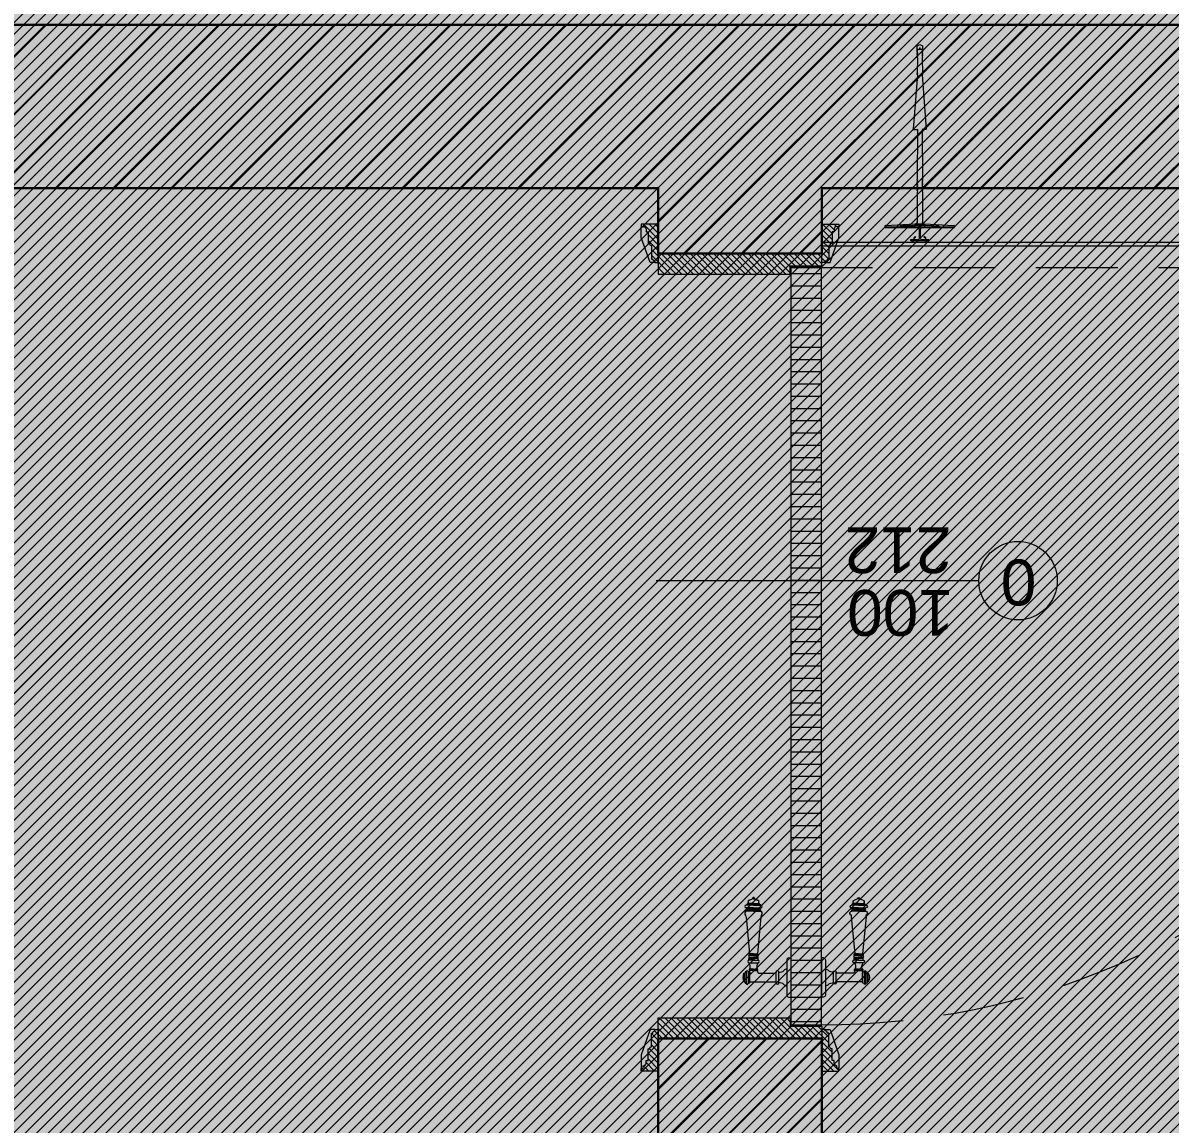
# Model space of a CAD drawing. Header units: centimetres. Extents: x 31799 to 51185, y -99131 to -72325.
# Drawn here: x 40726.6 to 40901.9, y -89786 to -89617.6 of the extents above; entities that cross this region are included whole.
import ezdxf

# ---------------------------------------------------------------- set-up
doc = ezdxf.new("R2010")
doc.units = ezdxf.units.CM
doc.header["$LTSCALE"] = 50
doc.header["$MEASUREMENT"] = 0
for name, pattern in [('AUSGEZOGEN', [0]), ('CACHE', [0.375, 0.25, -0.125]), ('CORNER', [20, 0, -20])]:
    doc.linetypes.add(name, pattern=pattern)
doc.layers.get('0').update_dxf_attribs({"color": 8})
for name, color, linetype in [('COTE 50ème', 1, 'Continuous'), ('EMPRISE BATIMENT', 253, 'CACHE'), ('TALUS', 2, 'Continuous')]:
    doc.layers.add(name, color=color, linetype=linetype)
for name, color, linetype, lineweight in [('door', 44, 'Continuous', 5), ('MACONNERIE COUPE', 7, 'Continuous', 30), ('MACONNERIE HACHURE', 253, 'Continuous', 13), ('WD_Corner', 154, 'Continuous', 5), ('WD_Dowel', 154, 'Continuous', 5), ('WD_Text_Legende', 154, 'AUSGEZOGEN', 5)]:
    doc.layers.add(name, color=color, linetype=linetype, lineweight=lineweight)
doc.layers.add('WD_Assist1', color=6, linetype='CORNER', lineweight=0, plot=False)
doc.styles.add('GENERATED_STYLE_1', font='arial.ttf')
doc.styles.add('RS_TXT_100', font='arial.ttf', dxfattribs={"height": 25})
doc.dimstyles.new('RS_100CM_LINEAIRE', dxfattribs={"dimscale": 10, "dimtxt": 25, "dimasz": 1.5, "dimexe": 1, "dimexo": 2.5, "dimgap": 1, "dimtad": 1, "dimdec": 1, "dimrnd": 0.5, "dimdsep": 46, "dimtxsty": 'RS_TXT_100', "dimblk1": 'ARCHTICK', "dimblk2": 'ARCHTICK', "dimsah": 1, "dimcen": 2.5, "dimdle": 1, "dimclrt": 4, "dimadec": 0, "dimazin": 2, "dimtfac": 1, "dimtdec": 1, "dimtix": 1, "dimtmove": 2, "dimatfit": 3, "dimfxl": 1, "dimtolj": 1, "dimtzin": 0, "dimarcsym": 0})

# ---------------------------------------------------------------- blocks, each defined once
blk = doc.blocks.new('door900')
at = {"color": 0}
for p, q in [((-6.8, 71.5), (-6.8, 70.2)), ((-5.5, 71.5), (-6.8, 71.5)), ((-6.8, 70.2), (6.8, 70.2)), ((-5.5, 71.5), (5.5, 71.5)), ((5.5, 71.5), (6.8, 71.5)), ((6.8, 71.5), (6.8, 70.2)), ((-9.3, 67.7), (9.3, 67.7)), ((9.3, 65.2), (-9.3, 65.2)), ((-6.8, 62.7), (-6.8, 24)), ((-6.8, 62.7), (6.8, 62.7)), ((8.7, 62.7), (6.8, 62.7)), ((10.5, 56.8), (10.5, 62.5)), ((10.5, 56.8), (10.5, 51.1)), ((12.7, 56.8), (12.7, 62.5)), ((12.7, 56.8), (12.7, 51.1)), ((22.5, 63.8), (22.5, 49.8)), ((26.5, 56.8), (26.5, 63.8)), ((26.5, 63.8), (29.1, 63.8)), ((26.5, 63.8), (29.1, 63.8)), ((26.5, 56.8), (26.5, 49.8)), ((29.1, 63.8), (29.1, 62.8)), ((29.1, 62.8), (29.1, 56.8)), ((29.1, 50.8), (29.1, 56.8)), ((31.1, 62.8), (31.1, 56.8)), ((31.1, 50.8), (31.1, 56.8)), ((34.1, 56.8), (34.1, 62.8)), ((34.1, 62.8), (34.1, 56.8)), ((34.1, 50.8), (34.1, 56.8)), ((34.1, 56.8), (34.1, 50.8)), ((92.8, 68.1), (36.2, 62.8)), ((36.2, 56.8), (36.2, 62.8)), ((36.2, 56.8), (36.2, 50.8)), ((101.2, 67.3), (103.2, 68)), ((101.2, 56.8), (101.2, 67.3)), ((101.2, 56.8), (101.2, 46.3)), ((103.2, 68), (103.2, 67.7)), ((103.2, 56.8), (103.2, 68)), ((103.2, 56.8), (103.2, 46.3)), ((106.5, 68), (105.5, 67.3)), ((105.5, 56.8), (105.5, 67.3)), ((105.5, 56.8), (105.5, 46.3)), ((106.5, 56.8), (106.5, 68)), ((106.5, 56.8), (106.5, 45.7)), ((110.7, 68), (111.8, 67.3)), ((110.7, 56.8), (110.7, 68)), ((110.7, 56.8), (110.7, 45.7)), ((111.8, 56.8), (111.8, 67.3)), ((111.8, 66.2), (113.3, 66.2)), ((111.8, 56.8), (111.8, 46.3)), ((113.3, 56.8), (113.3, 66.2)), ((113.3, 56.8), (113.3, 47.5)), ((120.5, 56.8), (120.5, 58.6)), ((120.5, 56.8), (120.5, 55)), ((6.8, 49.1), (6.8, 24)), ((8.7, 50.9), (8.7, 50.9)), ((26.5, 49.8), (29.1, 49.8)), ((26.5, 49.8), (29.1, 49.8)), ((29.1, 50.8), (29.1, 49.8)), ((29.1, 49.8), (29.1, 49.8)), ((92.8, 45.5), (36.2, 50.8)), ((101.2, 46.3), (103.2, 45.7)), ((103.2, 45.9), (103.2, 45.7)), ((106.5, 45.7), (105.5, 46.3)), ((110.7, 45.7), (111.8, 46.3)), ((111.8, 47.5), (113.3, 47.5)), ((-8.3, 22.3), (8.3, 22.3)), ((-8.3, 18.3), (8.3, 18.3)), ((-30, 3), (-30, 0)), ((30, 0), (-30, 0)), ((27, 6), (-27, 6)), ((30, 3), (30, 0))]:
    blk.add_line(p, q, dxfattribs=at)
for centre, radius, start, end in [((-6.8, 67.7), 2.51, 90.115, 179.885), ((0, 64), 9.29, 53.4104, 126.5896), ((6.8, 67.7), 2.51, 0.115, 89.885), ((98.3, 67.4), 2.89, 358.3861, 135.6468), ((-9.3, 66.5), 1.25, 90, 270), ((-6.8, 65.2), 2.51, 180.115, 269.885), ((6.8, 65.2), 2.51, 270.115, 359.885), ((8.6, 64.9), 2.15, 272.7029, 297.6142), ((9.3, 66.5), 1.25, 270, 90), ((10, 62.5), 0.561, 3.7097, 127.9634), ((11.6, 62.5), 1.1, 0.0106, 179.9894), ((16.7, 70.5), 8.83, 243.5466, 311.3694), ((24.5, 63.7), 2.01, 4.1469, 175.8531), ((30.1, 62.8), 1.03, 0, 180.0014), ((32.6, 62.8), 1.48, 0, 180), ((35.2, 62.8), 1.03, 0, 180), ((32.6, 62.8), 1.48, 1.563306237032948e-10, 2.08440831604393e-10), ((93.1, 72.5), 4.4, 266.3976, 315.6468), ((104.3, 67.6), 1.15, 170.914, 348.1019), ((108.6, 68), 2.1, 0, 180), ((115.5, 62.5), 2.84, 13.4568, 140.4953), ((127.9, 65.2), 9.88, 191.9991, 221.6757), ((127.9, 48.5), 9.88, 138.3243, 168.0009), ((120.5, 56.8), 1.79, 0, 90), ((120.5, 56.8), 1.79, 270, 0), ((8.7, 49), 1.91, 88.7426, 178.1515), ((8.6, 48.8), 2.15, 62.3858, 87.2971), ((10, 51.1), 0.561, 232.0366, 356.2903), ((11.6, 51.1), 1.1, 180.0106, 359.9894), ((16.7, 43.2), 8.83, 48.6306, 116.4534), ((24.5, 50), 2.01, 184.1469, 355.8531), ((30.1, 50.8), 1.03, 179.9972, 0), ((32.6, 50.8), 1.48, 180, 0), ((35.2, 50.8), 1.03, 180, 0), ((93.1, 41.1), 4.4, 44.3532, 93.6024), ((98.3, 46.2), 2.89, 224.3532, 1.6139), ((104.3, 46.1), 1.15, 11.8981, 189.086), ((108.6, 45.7), 2.1, 180, 0), ((115.5, 51.2), 2.84, 219.5047, 346.5432), ((-16.6, 16.6), 8.41, 314.3689, 12.0705), ((-8.3, 20.3), 2, 90, 270), ((-8.5, 24), 1.71, 275.059, 359.7825), ((8.5, 24), 1.71, 180.2175, 264.941), ((16.6, 16.6), 8.41, 167.9295, 225.6311), ((8.3, 20.3), 2, 270, 90), ((-27, 3), 3, 90, 180), ((-6.8, 6), 6, 130.5908, 180), ((6.8, 6), 6, 0, 49.4092), ((27, 3), 3, 0, 90)]:
    blk.add_arc(centre, radius, start, end, dxfattribs=at)
blk = doc.blocks.new('ankeri')
at = {"layer": 'WD_Assist1'}
for p, q in [((-2.22, 5.3), (-2.32, 5.2)), ((-2, 5.3), (-2.22, 5.3)), ((-2, -5.3), (-2, 5.3)), ((-2.32, 5.2), (-2.54, 0.59)), ((-29.75, 0.39), (-30, 0)), ((-30, 0), (-29.75, -0.39)), ((-2.76, 0.39), (-29.75, 0.39)), ((-2.54, 0.59), (-2.76, 0.39)), ((-29.75, -0.39), (-2.76, -0.39)), ((-2.76, -0.39), (-2.54, -0.59)), ((-2.54, -0.59), (-2.32, -5.2)), ((-2.32, -5.2), (-2.22, -5.3)), ((-2.22, -5.3), (-2, -5.3))]:
    blk.add_line(p, q, dxfattribs=at)
at = {"layer": 'WD_Corner', "lineweight": 5}
blk.add_lwpolyline([(-2, 0.1), (-1.85, 0.1, -1), (-1.75, 0.1), (-0.25, 0.1, 0.185242), (-0.1, 0.55), (-0.1, 0.72), (-0.15, 0.73), (-0.15, 0.74), (-0.1, 0.75), (-0.1, 0.85), (-0.3, 0.85), (-0.3, 0.8), (-0.32, 0.8), (-0.33, 0.85), (-0.38, 0.85), (-0.5, 0.73), (-0.47, 0.68), (-0.48, 0.68), (-0.53, 0.7), (-0.54, 0.69), (-0.51, 0.65), (-0.54, 0.62), (-0.61, 0.69), (-0.4, 0.9), (-0.1, 0.9), (-0.1, 1.4), (0, 1.4), (0.05, 1.2), (0, 1.2), (0.05, 1.1), (0, 1.1), (0.25, 1), (0, 1), (0, -1), (0.25, -1), (0, -1.1), (0.05, -1.1), (0, -1.2), (0.05, -1.2), (0, -1.4), (-0.1, -1.4), (-0.1, -0.9), (-0.4, -0.9), (-0.61, -0.69), (-0.54, -0.62), (-0.51, -0.65), (-0.54, -0.69), (-0.53, -0.7), (-0.48, -0.68), (-0.47, -0.68), (-0.5, -0.73), (-0.38, -0.85), (-0.33, -0.85), (-0.32, -0.8), (-0.3, -0.8), (-0.3, -0.85), (-0.1, -0.85), (-0.1, -0.75), (-0.15, -0.74), (-0.15, -0.73), (-0.1, -0.72), (-0.1, -0.55, 0.185242), (-0.25, -0.1), (-1.75, -0.1, -1), (-1.85, -0.1), (-2, -0.1)], format="xyb", close=True, dxfattribs=at)
at = {"layer": 'WD_Dowel'}
for p, q in [((-2, 5.3), (-2.22, 5.3)), ((-2.11, 5.3), (-2.11, -5.3)), ((-2, 5.3), (-2, -5.3)), ((-2.32, 5.2), (-2.54, 0.74)), ((-2.11, 2.94), (-2.32, 2.94)), ((-2.32, 2.94), (-2.32, 0.74)), ((-29.75, 0.39), (-30, 0)), ((-30, 0), (-29.75, -0.39)), ((-28.88, 0.39), (-29.75, 0.39)), ((-29.47, 0.05), (-29.25, 0.09)), ((-29.47, 0.05), (-29.47, -0.05)), ((-29.25, 0.29), (-29.04, 0.37)), ((-29.25, 0.29), (-29.25, -0.29)), ((-28.88, 0.39), (-29.04, 0.34)), ((-29.04, 0.34), (-29.04, 0.37)), ((-28.82, 0.39), (-28.88, 0.39)), ((-28.82, 0.39), (-28.82, 0.34)), ((-28.82, 0.34), (-28.66, 0.39)), ((-28.61, 0.39), (-28.66, 0.39)), ((-28.61, 0.39), (-28.66, 0.39)), ((-28.61, 0.39), (-28.61, 0.34)), ((-28.61, 0.34), (-28.44, 0.39)), ((-28.39, 0.39), (-28.44, 0.39)), ((-28.39, 0.39), (-28.39, 0.34)), ((-28.39, 0.34), (-28.23, 0.39)), ((-28.17, 0.39), (-28.23, 0.39)), ((-28.17, 0.39), (-28.17, 0.34)), ((-28.17, 0.34), (-28.01, 0.39)), ((-27.96, 0.39), (-28.01, 0.39)), ((-27.96, 0.39), (-27.96, 0.34)), ((-27.96, 0.34), (-25.61, 0.39)), ((-25.56, 0.39), (-25.61, 0.39)), ((-25.56, 0.39), (-25.56, 0.34)), ((-25.56, 0.34), (-25.4, 0.39)), ((-25.34, 0.39), (-25.4, 0.39)), ((-25.34, 0.34), (-17.05, 0.99)), ((-25.34, 0.39), (-25.34, 0.34)), ((-17, 0.99), (-17.05, 0.99)), ((-17, 0.99), (-17, 0.34)), ((-17, 0.34), (-9.36, 0.39)), ((-9.3, 0.39), (-9.36, 0.39)), ((-9.3, 0.39), (-9.3, 0.34)), ((-9.3, 0.34), (-9.14, 0.39)), ((-9.09, 0.39), (-9.14, 0.39)), ((-9.09, 0.39), (-9.09, 0.34)), ((-9.09, 0.34), (-8.93, 0.39)), ((-8.87, 0.39), (-8.93, 0.39)), ((-8.87, 0.39), (-8.87, 0.34)), ((-8.87, 0.34), (-8.71, 0.39)), ((-8.66, 0.39), (-8.71, 0.39)), ((-8.66, 0.39), (-8.66, 0.34)), ((-8.66, 0.34), (-8.5, 0.39)), ((-8.44, 0.39), (-8.5, 0.39)), ((-8.44, 0.39), (-8.44, 0.34)), ((-8.44, 0.34), (-8.28, 0.39)), ((-8.23, 0.39), (-8.28, 0.39)), ((-8.23, 0.39), (-8.23, 0.34)), ((-8.23, 0.34), (-8.06, 0.39)), ((-8.01, 0.39), (-8.06, 0.39)), ((-8.01, 0.39), (-8.01, 0.34)), ((-8.01, 0.34), (-7.85, 0.39)), ((-7.79, 0.39), (-7.85, 0.39)), ((-7.79, 0.39), (-7.79, 0.34)), ((-7.79, 0.34), (-7.63, 0.39)), ((-7.58, 0.39), (-7.63, 0.39)), ((-7.58, 0.39), (-7.58, 0.34)), ((-7.58, 0.34), (-7.42, 0.39)), ((-7.42, 0.39), (-2.76, 0.39)), ((-2.54, 0.74), (-2.54, -0.74)), ((-2.54, 0.74), (-2.11, 0.74)), ((-2.11, 0.1), (-2.54, 0.1)), ((-2.32, 0.1), (-2.32, 0.74)), ((-29.75, -0.39), (-28.88, -0.39)), ((-29.25, -0.1), (-29.47, -0.05)), ((-29.25, -0.29), (-29.04, -0.37)), ((-29.04, -0.37), (-29.04, -0.34)), ((-29.04, -0.34), (-28.88, -0.39)), ((-28.82, -0.39), (-28.88, -0.39)), ((-28.82, -0.39), (-28.82, -0.34)), ((-28.82, -0.34), (-28.66, -0.39)), ((-28.61, -0.39), (-28.66, -0.39)), ((-28.61, -0.39), (-28.61, -0.34)), ((-28.61, -0.34), (-28.44, -0.39)), ((-28.39, -0.39), (-28.44, -0.39)), ((-28.39, -0.39), (-28.39, -0.34)), ((-28.39, -0.34), (-28.23, -0.39)), ((-28.17, -0.39), (-28.23, -0.39)), ((-28.17, -0.39), (-28.17, -0.34)), ((-28.17, -0.34), (-28.01, -0.39)), ((-27.96, -0.39), (-28.01, -0.39)), ((-27.96, -0.39), (-27.96, -0.34)), ((-27.96, -0.34), (-25.61, -0.39)), ((-25.56, -0.39), (-25.61, -0.39)), ((-25.56, -0.39), (-25.56, -0.34)), ((-25.56, -0.34), (-25.4, -0.39)), ((-25.34, -0.39), (-25.4, -0.39)), ((-25.34, -0.39), (-25.34, -0.34)), ((-25.34, -0.34), (-17.05, -0.99)), ((-17, -0.99), (-17.05, -0.99)), ((-17, -0.99), (-17, -0.34)), ((-17, -0.34), (-9.36, -0.39)), ((-9.3, -0.39), (-9.36, -0.39)), ((-9.3, -0.39), (-9.3, -0.34)), ((-9.3, -0.34), (-9.14, -0.39)), ((-9.09, -0.39), (-9.14, -0.39)), ((-9.09, -0.39), (-9.09, -0.34)), ((-9.09, -0.34), (-8.93, -0.39)), ((-8.87, -0.39), (-8.93, -0.39)), ((-8.87, -0.39), (-8.87, -0.34)), ((-8.87, -0.34), (-8.71, -0.39)), ((-8.66, -0.39), (-8.71, -0.39)), ((-8.66, -0.39), (-8.66, -0.34)), ((-8.66, -0.34), (-8.5, -0.39)), ((-8.44, -0.39), (-8.5, -0.39)), ((-8.44, -0.39), (-8.44, -0.34)), ((-8.44, -0.34), (-8.28, -0.39)), ((-8.23, -0.39), (-8.28, -0.39)), ((-8.23, -0.39), (-8.23, -0.34)), ((-8.23, -0.34), (-8.06, -0.39)), ((-8.01, -0.39), (-8.06, -0.39)), ((-8.01, -0.39), (-8.01, -0.34)), ((-8.01, -0.34), (-7.85, -0.39)), ((-7.79, -0.39), (-7.85, -0.39)), ((-7.79, -0.39), (-7.79, -0.34)), ((-7.79, -0.34), (-7.63, -0.39)), ((-7.58, -0.39), (-7.63, -0.39)), ((-7.58, -0.39), (-7.58, -0.34)), ((-7.58, -0.34), (-7.42, -0.39)), ((-7.42, -0.39), (-2.76, -0.39)), ((-2.11, -0.1), (-2.54, -0.1)), ((-2.54, -0.74), (-2.11, -0.74)), ((-2.54, -0.74), (-2.32, -5.2)), ((-2.32, -0.74), (-2.32, -0.1)), ((-2.22, -2.94), (-2.32, -0.74)), ((-2.11, -2.94), (-2.22, -2.94)), ((-2, -5.3), (-2.22, -5.3))]:
    blk.add_line(p, q, dxfattribs=at)
for centre, major_axis, start_param, end_param in [((-2.22, 5.2), (0.108, 0), 1.570796, 3.141593), ((-2.76, 0.59), (0.216, 0), -1.570795, 0), ((-2.76, -0.59), (-0.216, 0), 3.141593, 4.712389), ((-2.22, -5.2), (0.108, 0), 3.141593, 4.712389)]:
    blk.add_ellipse(centre, major_axis=major_axis, ratio=0.909091, start_param=start_param, end_param=end_param, dxfattribs=at)
blk = doc.blocks.new('A$C5471befe')
at = {"layer": 'door', "true_color": 0x636466}
h = blk.add_hatch(dxfattribs=at)
h.set_pattern_fill('ANSI31', color=251, scale=5, angle=990)
h.set_pattern_definition([(315, (113836.99035, 234729.13377), (0.4419417382, 0.4419417382), [])])
edge = h.paths.add_edge_path()
edge.add_line((-997.51, 2203.85), (-997.51, 2203.43))
edge.add_line((-997.51, 2203.43), (-997.2, 2203.43))
edge.add_line((-997.2, 2203.43), (-997.2, 2201.67))
edge.add_line((-997.2, 2201.67), (-996.99, 2201.67))
edge.add_arc((-996.68, 2201.67), 0.314, 180, 270)
edge.add_line((-996.68, 2201.35), (-996.68, 2199.26))
edge.add_line((-996.68, 2199.26), (-996.47, 2199.26))
edge.add_arc((-996.15, 2199.26), 0.314, 180, 270)
edge.add_line((-996.15, 2198.94), (-996.15, 2198.73))
edge.add_line((-996.15, 2198.73), (-995.63, 2198.73))
edge.add_line((-995.63, 2198.73), (-995.63, 2204.6))
edge.add_line((-995.63, 2204.6), (-998.25, 2204.6))
edge.add_line((-998.25, 2204.6), (-998.25, 2204.19))
edge.add_line((-998.25, 2204.19), (-997.93, 2204.19))
edge.add_line((-997.93, 2204.19), (-997.93, 2204.27))
edge.add_arc((-997.93, 2203.85), 0.419, 0, 90, ccw=False)
h.paths.add_polyline_path([(-995.63, 2200.1), (-995.63, 2196.95), (-975.45, 2196.95), (-975.45, 2198.21), (-970.63, 2198.21), (-970.63, 2200.1)])
edge = h.paths.add_edge_path()
edge.add_line((-968.74, 2203.85), (-968.74, 2203.43))
edge.add_line((-968.74, 2203.43), (-969.06, 2203.43))
edge.add_line((-969.06, 2203.43), (-969.06, 2201.67))
edge.add_line((-969.06, 2201.67), (-969.27, 2201.67))
edge.add_arc((-969.58, 2201.67), 0.314, -90, 0, ccw=False)
edge.add_line((-969.58, 2201.35), (-969.58, 2199.26))
edge.add_line((-969.58, 2199.26), (-969.79, 2199.26))
edge.add_arc((-970.1, 2199.26), 0.314, -90, 0, ccw=False)
edge.add_line((-970.1, 2198.94), (-970.1, 2198.73))
edge.add_line((-970.1, 2198.73), (-970.63, 2198.73))
edge.add_line((-970.63, 2198.73), (-970.63, 2204.6))
edge.add_line((-970.63, 2204.6), (-968.01, 2204.6))
edge.add_line((-968.01, 2204.6), (-968.01, 2204.19))
edge.add_line((-968.01, 2204.19), (-968.32, 2204.19))
edge.add_line((-968.32, 2204.19), (-968.32, 2204.27))
edge.add_arc((-968.32, 2203.85), 0.419, 90, 180)
h = blk.add_hatch(dxfattribs=at)
h.set_pattern_fill('ANSI31', color=251, scale=15, angle=495)
h.set_pattern_definition([(180, (157884.4228, 41228.4187), (-2e-15, -1.875), [])])
h.paths.add_polyline_path([(-975.39, 2198), (-975.39, 2082.19), (-970.68, 2082.19), (-970.68, 2198)])
h = blk.add_hatch(dxfattribs=at)
h.set_pattern_fill('ANSI31', color=251, scale=5, angle=990)
h.set_pattern_definition([(315, (113836.99035, 234717.13377), (0.4419417382, 0.4419417382), [])])
h.paths.add_polyline_path([(-995.63, 2080.1), (-995.63, 2083.24), (-975.45, 2083.24), (-975.45, 2081.98), (-970.63, 2081.98), (-970.63, 2080.1)])
edge = h.paths.add_edge_path()
edge.add_line((-997.51, 2076.34), (-997.51, 2076.76))
edge.add_line((-997.51, 2076.76), (-997.2, 2076.76))
edge.add_line((-997.2, 2076.76), (-997.2, 2078.53))
edge.add_line((-997.2, 2078.53), (-996.99, 2078.53))
edge.add_arc((-996.68, 2078.53), 0.314, 90, 180, ccw=False)
edge.add_line((-996.68, 2078.84), (-996.68, 2080.93))
edge.add_line((-996.68, 2080.93), (-996.47, 2080.93))
edge.add_arc((-996.15, 2080.93), 0.314, 90, 180, ccw=False)
edge.add_line((-996.15, 2081.25), (-996.15, 2081.46))
edge.add_line((-996.15, 2081.46), (-995.63, 2081.46))
edge.add_line((-995.63, 2081.46), (-995.63, 2075.1))
edge.add_line((-995.63, 2075.1), (-998.25, 2075.1))
edge.add_line((-998.25, 2075.1), (-998.25, 2075.51))
edge.add_line((-998.25, 2075.51), (-997.93, 2075.51))
edge.add_line((-997.93, 2075.51), (-997.93, 2075.93))
edge.add_arc((-997.93, 2076.34), 0.419, 270, 360)
edge = h.paths.add_edge_path()
edge.add_line((-968.74, 2076.34), (-968.74, 2076.76))
edge.add_line((-968.74, 2076.76), (-969.06, 2076.76))
edge.add_line((-969.06, 2076.76), (-969.06, 2078.53))
edge.add_line((-969.06, 2078.53), (-969.27, 2078.53))
edge.add_arc((-969.58, 2078.53), 0.314, 0, 90)
edge.add_line((-969.58, 2078.84), (-969.58, 2080.93))
edge.add_line((-969.58, 2080.93), (-969.79, 2080.93))
edge.add_arc((-970.1, 2080.93), 0.314, 360, 450)
edge.add_line((-970.1, 2081.25), (-970.1, 2081.46))
edge.add_line((-970.1, 2081.46), (-970.63, 2081.46))
edge.add_line((-970.63, 2081.46), (-970.63, 2075.1))
edge.add_line((-970.63, 2075.1), (-968.01, 2075.1))
edge.add_line((-968.01, 2075.1), (-968.01, 2075.51))
edge.add_line((-968.01, 2075.51), (-968.32, 2075.51))
edge.add_line((-968.32, 2075.51), (-968.32, 2075.93))
edge.add_arc((-968.32, 2076.34), 0.419, 180, 270, ccw=False)
at = {"layer": 'MACONNERIE HACHURE', "true_color": 0x636466}
h = blk.add_hatch(dxfattribs=at)
h.set_pattern_fill('ANSI31', color=251, scale=50, style=0)
h.set_pattern_definition([(45, (-71908.6993, 54847.459), (-4.4194174, 4.4194174), [])])
h.paths.add_polyline_path([(-3335.63, 4825.1), (-3360.63, 4825.1), (-3360.63, 4200.1), (-3335.63, 4200.1)])
h.paths.add_polyline_path([(-2875.63, 4200.1), (-2850.63, 4200.1), (-2850.63, 4825.1), (-2875.63, 4825.1)])
h.paths.add_polyline_path([(-4055.63, 4200.1), (-3370.63, 4200.1), (-3370.63, 4175.1), (-4055.63, 4175.1)])
h.paths.add_polyline_path([(-2840.63, 4200.1), (-2155.63, 4200.1), (-2155.63, 4175.1), (-2840.63, 4175.1)])
h.paths.add_polyline_path([(-2918.96, 3655.1), (-2875.63, 3655.1), (-2875.63, 3695.1), (-2918.96, 3695.1)])
h.paths.add_polyline_path([(-3085.63, 3655.1), (-3045.63, 3655.1), (-3045.63, 3695.1), (-3085.63, 3695.1)])
h.paths.add_polyline_path([(-3125.63, 3655.1), (-3165.63, 3655.1), (-3165.63, 3695.1), (-3125.63, 3695.1)])
h.paths.add_polyline_path([(-3292.29, 3655.1), (-3335.63, 3655.1), (-3335.63, 3695.1), (-3292.29, 3695.1)])
h.paths.add_polyline_path([(-4055.63, 3550.1), (-3370.63, 3550.1), (-3370.63, 3575.1), (-4055.63, 3575.1)])
h.paths.add_polyline_path([(-3335.63, 3550.1), (-3335.63, 3390.1), (-3240.63, 3390.1), (-3240.63, 3315.1), (-3265.63, 3315.1), (-3265.63, 3380.1), (-3335.63, 3380.1), (-3335.63, 3294.1), (-3265.63, 3294.1), (-3265.63, 3269.1), (-3360.63, 3269.1), (-3360.63, 3550.1)])
h.paths.add_polyline_path([(-2970.63, 3390.1), (-2970.63, 3315.1), (-2945.63, 3315.1), (-2945.63, 3380.1), (-2875.63, 3380.1), (-2875.63, 3294.1), (-2945.63, 3294.1), (-2945.63, 3269.1), (-2850.63, 3269.1), (-2850.63, 3365.1), (-2030.63, 3365.1), (-2030.63, 3327.1), (-2005.63, 3327.1), (-2005.63, 3390.1), (-2205.63, 3390.1), (-2205.63, 3420.1), (-2230.63, 3420.1), (-2230.63, 3390.1)])
h.paths.add_polyline_path([(-2155.63, 3550.1), (-2205.63, 3550.1), (-2205.63, 3540.1), (-2230.63, 3540.1), (-2230.63, 3550.1), (-2840.63, 3550.1), (-2840.63, 3575.1), (-2155.63, 3575.1)])
h.paths.add_polyline_path([(-2005.63, 3087.1), (-2005.63, 3127.1), (-2030.63, 3127.1), (-2030.63, 2860.1), (-2005.63, 2860.1), (-2005.63, 3067.1), (-1405.63, 3067.1), (-1405.63, 2992.1), (-1385.63, 2992.1), (-1385.63, 3087.1)])
h.paths.add_polyline_path([(-2820.63, 2810.1), (-2155.63, 2810.1), (-2155.63, 2835.1), (-2820.63, 2835.1)])
h.paths.add_polyline_path([(-3240.63, 2810.1), (-2970.63, 2810.1), (-2970.63, 2835.1), (-3240.63, 2835.1)])
h.paths.add_polyline_path([(-3370.63, 2760.1), (-3350.63, 2760.1), (-3350.63, 2810.1), (-3370.63, 2810.1)])
h.paths.add_polyline_path([(-2820.63, 2765.1), (-2554.38, 2765.1), (-2554.38, 2305.6), (-2660.63, 2305.6), (-2660.63, 2285.6), (-2554.38, 2285.6), (-2554.38, 2195.6), (-2534.38, 2195.6), (-2534.38, 2285.6), (-2524.38, 2285.6), (-2524.38, 2305.6), (-2534.38, 2305.6), (-2534.38, 2610.6), (-2524.38, 2610.6), (-2524.38, 2622.6), (-2534.38, 2622.6), (-2534.38, 2765.1), (-2414.38, 2765.1), (-2414.38, 2622.6), (-2444.38, 2622.6), (-2444.38, 2610.6), (-2414.38, 2610.6), (-2414.38, 2595.6), (-2394.38, 2595.6), (-2394.38, 2765.1), (-2214.38, 2765.1), (-2214.38, 2740.1), (-2155.63, 2740.1), (-2155.63, 2790.1), (-2820.63, 2790.1)])
h.paths.add_polyline_path([(-4075.63, 2715.1), (-4075.63, 2690.1), (-4055.63, 2690.1), (-4055.63, 2715.1), (-3380.63, 2715.1), (-3380.63, 2740.1), (-4075.63, 2740.1)])
h.paths.add_polyline_path([(-2005.63, 2765.1), (-1735.63, 2765.1), (-1735.63, 2790.1), (-2005.63, 2790.1)])
h.paths.add_polyline_path([(-1665.63, 2822.1), (-2005.63, 2822.1), (-2005.63, 2810.1), (-1665.63, 2810.1)])
h.paths.add_polyline_path([(-1405.63, 2822.1), (-1585.63, 2822.1), (-1585.63, 2810.1), (-1385.63, 2810.1), (-1385.63, 2892.1), (-1405.63, 2892.1)])
h.paths.add_polyline_path([(-1585.63, 2765.1), (-1240.63, 2765.1), (-1240.63, 2790.1), (-1585.63, 2790.1)])
h.paths.add_polyline_path([(-2394.38, 2485.6), (-2394.38, 2495.6), (-2414.38, 2495.6), (-2414.38, 2455.6), (-2394.38, 2455.6), (-2394.38, 2465.6), (-2060.63, 2465.6), (-2060.63, 2425.6), (-2030.63, 2425.6), (-2030.63, 2430.6), (-2055.63, 2430.6), (-2055.63, 2465.6), (-2030.63, 2465.6), (-2030.63, 2485.6), (-2055.63, 2485.6), (-2055.63, 2520.6), (-2030.63, 2520.6), (-2030.63, 2525.6), (-2060.63, 2525.6), (-2060.63, 2485.6)])
h.paths.add_polyline_path([(-2100.63, 2050.1), (-2100.63, 2210.1), (-2005.63, 2210.1), (-2005.63, 2285.1), (-2030.63, 2285.1), (-2030.42, 2220.1), (-2100.84, 2220.1), (-2100.63, 2306.1), (-2030.63, 2306.1), (-2030.63, 2321.1), (-2125.63, 2321.1), (-2125.63, 2191.1), (-2394.38, 2191.1), (-2394.38, 2355.6), (-2414.38, 2355.6), (-2414.38, 2305.6), (-2434.38, 2305.6), (-2434.38, 2285.6), (-2414.38, 2285.6), (-2414.38, 2161.1), (-2394.38, 2161.1), (-2394.38, 2171.1), (-2125.63, 2171.1), (-2125.63, 2050.1)])
h.paths.add_polyline_path([(-1735.63, 2210.1), (-1735.63, 2285.1), (-1710.63, 2285.1), (-1710.63, 2220.1), (-1640.63, 2220.1), (-1640.63, 2306.1), (-1710.63, 2306.1), (-1710.63, 2331.1), (-1615.63, 2331.1), (-1615.63, 2235.1), (-795.63, 2235.1), (-795.63, 2293.1), (-770.63, 2293.1), (-770.63, 2210.1), (-970.63, 2210.1), (-970.63, 2200.1), (-995.63, 2200.1), (-995.63, 2210.1)])
h.paths.add_polyline_path([(-920.63, 2050.1), (-970.63, 2050.1), (-970.63, 2080.1), (-995.63, 2080.1), (-995.63, 2050.1), (-1605.63, 2050.1), (-1605.63, 2025.1), (-920.63, 2025.1)])
h.paths.add_polyline_path([(-1683.96, 1945.1), (-1640.63, 1945.1), (-1640.63, 1905.1), (-1683.96, 1905.1)])
h.paths.add_polyline_path([(-1850.63, 1945.1), (-1810.63, 1945.1), (-1810.63, 1905.1), (-1850.63, 1905.1)])
h.paths.add_polyline_path([(-1890.63, 1945.1), (-1930.63, 1945.1), (-1930.63, 1905.1), (-1890.63, 1905.1)])
h.paths.add_polyline_path([(-2057.29, 1945.1), (-2100.63, 1945.1), (-2100.63, 1905.1), (-2057.29, 1905.1)])
h.paths.add_polyline_path([(-2394.38, 2061.1), (-2394.38, 1971.1), (-2135.63, 1971.1), (-2135.63, 1951.1), (-2414.38, 1951.1), (-2414.38, 2020.1), (-2820.63, 2020.1), (-2820.63, 2040.1), (-2414.38, 2040.1), (-2414.38, 2061.1)])
h.paths.add_polyline_path([(-2950.63, 2305.6), (-2910.63, 2305.6), (-2910.63, 2285.6), (-2970.63, 2285.6), (-2970.63, 2450.1), (-2950.63, 2450.1)])
h.paths.add_polyline_path([(-4055.63, 2020.1), (-3425.63, 2020.1), (-3425.63, 2040.1), (-4055.63, 2040.1)])
h.paths.add_polyline_path([(-4075.63, 2075.1), (-4075.63, 2050.1), (-4055.63, 2050.1), (-4055.63, 2075.1)])
h.paths.add_polyline_path([(-1605.63, 1400.1), (-920.63, 1400.1), (-920.63, 1425.1), (-1605.63, 1425.1)])
h.paths.add_polyline_path([(-1615.63, 775.1), (-1640.63, 775.1), (-1640.63, 1400.1), (-1615.63, 1400.1)])
h.paths.add_polyline_path([(-2100.63, 775.1), (-2125.63, 775.1), (-2125.63, 1400.1), (-2100.63, 1400.1)])
h.paths.add_polyline_path([(-2820.63, 775.1), (-2845.63, 775.1), (-2845.63, 1400.1), (-2820.63, 1400.1)])
h.paths.add_polyline_path([(-2970.63, 1524.1), (-2950.63, 1524.1), (-2950.63, 2000.1), (-2970.63, 2000.1)])
h.paths.add_polyline_path([(-3395.63, 1625.1), (-3375.63, 1625.1), (-3375.63, 1920.1), (-3395.63, 1920.1)])
h.paths.add_polyline_path([(-3425.63, 875.1), (-3400.63, 875.1), (-3400.63, 1474.1), (-3425.63, 1474.1)])
h.paths.add_polyline_path([(-4055.63, 1499.1), (-3425.63, 1499.1), (-3425.63, 1474.1), (-4055.63, 1474.1)])
at = {"layer": 'door', "color": 251, "linetype": 'CACHE', "true_color": 0x636466}
blk.add_line((-975.39, 2198), (-854.87, 2198), dxfattribs=at)
at = {"layer": 'door', "color": 251, "true_color": 0x636466}
blk.add_line((-946.63, 2150.1), (-995.95, 2150.1), dxfattribs=at)
for points in [[(-997.51, 2203.85), (-997.51, 2203.43), (-997.2, 2203.43), (-997.2, 2201.67), (-996.99, 2201.67, 0.414214), (-996.68, 2201.35), (-996.68, 2199.26), (-996.47, 2199.26, 0.414214), (-996.15, 2198.94), (-996.15, 2198.73), (-995.63, 2198.73), (-995.63, 2204.6), (-998.25, 2204.6), (-998.25, 2204.19), (-997.93, 2204.19), (-997.93, 2204.27, -0.414214), (-997.51, 2203.85)], [(-968.74, 2203.85), (-968.74, 2203.43), (-969.06, 2203.43), (-969.06, 2201.67), (-969.27, 2201.67, -0.414214), (-969.58, 2201.35), (-969.58, 2199.26), (-969.79, 2199.26, -0.414214), (-970.1, 2198.94), (-970.1, 2198.73), (-970.63, 2198.73), (-970.63, 2204.6), (-968.01, 2204.6), (-968.01, 2204.19), (-968.32, 2204.19), (-968.32, 2204.27, 0.414214), (-968.74, 2203.85)], [(-997.51, 2076.34), (-997.51, 2076.76), (-997.2, 2076.76), (-997.2, 2078.53), (-996.99, 2078.53, -0.414214), (-996.68, 2078.84), (-996.68, 2080.93), (-996.47, 2080.93, -0.414214), (-996.15, 2081.25), (-996.15, 2081.46), (-995.63, 2081.46), (-995.63, 2075.1), (-998.25, 2075.1), (-998.25, 2075.51), (-997.93, 2075.51), (-997.93, 2075.93, 0.414214), (-997.51, 2076.34)], [(-968.74, 2076.34), (-968.74, 2076.76), (-969.06, 2076.76), (-969.06, 2078.53), (-969.27, 2078.53, 0.414214), (-969.58, 2078.84), (-969.58, 2080.93), (-969.79, 2080.93, 0.414214), (-970.1, 2081.25), (-970.1, 2081.46), (-970.63, 2081.46), (-970.63, 2075.1), (-968.01, 2075.1), (-968.01, 2075.51), (-968.32, 2075.51), (-968.32, 2075.93, -0.414214), (-968.74, 2076.34)]]:
    blk.add_lwpolyline(points, format="xyb", dxfattribs=at)
for points in [[(-996.15, 2198.73), (-996.89, 2198.73), (-998.25, 2202.59), (-998.25, 2204.19)], [(-970.1, 2198.73), (-969.37, 2198.73), (-968.01, 2202.59), (-968.01, 2204.19)], [(-995.63, 2200.1), (-995.63, 2196.95), (-975.45, 2196.95), (-975.45, 2198.21), (-970.63, 2198.21), (-970.63, 2200.1), (-995.63, 2200.1)], [(-975.39, 2198), (-975.39, 2082.19), (-970.68, 2082.19), (-970.68, 2198), (-975.39, 2198)], [(-995.63, 2080.1), (-995.63, 2083.24), (-975.45, 2083.24), (-975.45, 2081.98), (-970.63, 2081.98), (-970.63, 2080.1), (-995.63, 2080.1)], [(-996.15, 2081.46), (-996.89, 2081.46), (-998.25, 2077.6), (-998.25, 2075.51)], [(-970.1, 2081.46), (-969.37, 2081.46), (-968.01, 2077.6), (-968.01, 2075.51)]]:
    blk.add_lwpolyline(points, dxfattribs=at)
blk.add_circle((-940.63, 2150.1), 6, dxfattribs=at)
at = {"layer": 'door', "color": 251, "linetype": 'CACHE', "true_color": 0x636466}
blk.add_arc((-970.68, 2198), 115.81, 270, 360, dxfattribs=at)
at = {"layer": 'MACONNERIE COUPE', "color": 251, "true_color": 0x636466}
for points in [[(-1735.63, 2210.1), (-1735.63, 2285.1), (-1710.63, 2285.1), (-1710.63, 2220.1), (-1640.63, 2220.1), (-1640.63, 2306.1), (-1710.63, 2306.1), (-1710.63, 2331.1), (-1615.63, 2331.1), (-1615.63, 2235.1), (-795.63, 2235.1), (-795.63, 2293.1), (-770.63, 2293.1), (-770.63, 2210.1), (-970.63, 2210.1), (-970.63, 2200.1), (-995.63, 2200.1), (-995.63, 2210.1)], [(-920.63, 2050.1), (-970.63, 2050.1), (-970.63, 2080.1), (-995.63, 2080.1), (-995.63, 2050.1), (-1605.63, 2050.1), (-1605.63, 2025.1), (-920.63, 2025.1)]]:
    blk.add_lwpolyline(points, close=True, dxfattribs=at)
at = {"layer": 'WD_Corner', "color": 251, "lineweight": 5, "ltscale": 0.5, "true_color": 0x636466}
blk.add_lwpolyline([(-970.63, 2201.85), (-836.61, 2201.85), (-836.61, 2202.1), (-836.41, 2202.1), (-836.41, 2201.25), (-970.63, 2201.25)], close=True, dxfattribs=at)
at = {"layer": 'door', "color": 251, "true_color": 0x636466, "yscale": 0.1, "zscale": 0.1}
for p, xscale, rotation in [((-975.39, 2089.43), 0.1, 89.99999999999999), ((-970.68, 2089.43), -0.1, 270)]:
    blk.add_blockref('door900', p, dxfattribs=dict(at, xscale=xscale, rotation=rotation))
at = {"layer": 'WD_Text_Legende', "color": 251, "true_color": 0x636466, "xscale": -1, "rotation": 90}
blk.add_blockref('ankeri', (-955.65, 2202.1), dxfattribs=at)
at = {"layer": 'door', "color": 251, "true_color": 0x636466, "char_height": 7, "rotation": 180, "style": 'GENERATED_STYLE_1'}
for s, insert, attachment_point in [('\\A1;\\pt0;212', (-950.82, 2151.25), 1), ('\\A1;\\pt0;0', (-937.83, 2153.43), 7), ('\\A1;\\pt0;100', (-950.45, 2141.67), 1)]:
    blk.add_mtext(s, dxfattribs=dict(at, insert=insert, attachment_point=attachment_point))
blk = doc.blocks.new('_ArchTick')
at = {"color": 0, "linetype": 'ByBlock', "const_width": 0.15}
blk.add_lwpolyline([(-0.5, -0.5), (0.5, 0.5)], dxfattribs=at)
blk = doc.blocks.new('*D1417')
at = {"layer": 'COTE 50ème', "color": 0, "linetype": 'ByBlock', "lineweight": -2, "ltscale": 0.5, "transparency": 16777216}
for p, q in [((42528.04, -91137.92), (42528.04, -86967.92)), ((39838.69, -86977.92), (42538.04, -86977.92)), ((41073.69, -91127.92), (42538.04, -91127.92))]:
    blk.add_line(p, q, dxfattribs=at)
at = {"layer": 'Defpoints', "color": 0, "linetype": 'ByBlock', "lineweight": 15, "ltscale": 0.5, "transparency": 16777216}
for p in [(39813.69, -86977.92), (42528.04, -86977.92), (41048.69, -91127.92)]:
    blk.add_point(p, dxfattribs=at)
at = {"layer": 'COTE 50ème', "color": 0, "linetype": 'ByBlock', "lineweight": -2, "ltscale": 0.5, "transparency": 16777216, "xscale": 15, "yscale": 15, "zscale": 15}
for p, rotation in [((42528.04, -86977.92), 90), ((42528.04, -91127.92), 270)]:
    blk.add_blockref('_ArchTick', p, dxfattribs=dict(at, rotation=rotation))
at = {"layer": 'COTE 50ème', "color": 4, "linetype": 'ByBlock', "lineweight": 15, "ltscale": 0.5, "transparency": 16777216, "insert": (42505.27, -89052.92), "char_height": 25, "attachment_point": 5, "rotation": 90, "style": 'RS_TXT_100'}
blk.add_mtext('\\A1;4150', dxfattribs=at)

msp = doc.modelspace()

# ---------------------------------------------------------------- hatches: boundary and pattern name
at = {"layer": 'COTE 50ème', "linetype": 'ByBlock', "lineweight": 15, "ltscale": 0.5, "true_color": 0xedee99, "transparency": 33554534}
h = msp.add_hatch(color=61, dxfattribs=at)
h.dxf.hatch_style = 1
h.paths.add_polyline_path([(37521.6, -89050.58), (37349.6, -89573.93), (37421.44, -90898.46), (37652.18, -91123.66), (38953.68, -91130.06), (38953.19, -91260.06), (40178.18, -91264.73), (40177.64, -91404.73), (41147.64, -91408.42), (41157.03, -88944.43), (40524.6, -88794.03), (40523.58, -89062.02)])
h.paths.add_polyline_path([(37524.39, -89035.52), (40524.37, -89046.96), (40532.28, -86972.98), (40283.23, -86722.03), (39702.67, -86869.82), (39682.67, -86869.74), (38998.24, -86717.13), (38978.24, -86717.06), (37720, -86845.59), (37549.81, -87014.81), (37445.06, -88261.22)])
at = {"layer": 'EMPRISE BATIMENT', "linetype": 'ByBlock', "lineweight": 15, "ltscale": 200, "true_color": 0x9898cc, "transparency": 33554559}
h = msp.add_hatch(dxfattribs=at)
h.set_pattern_fill('HT6006ET', color=253, scale=0.15, angle=25.3848, pattern_type=2)
h.set_pattern_definition([(25.38482, (0.81, 0.39), (-38.96845, 82.123506), [90, -0.9]), (25.38482, (0.43, 1.2), (-38.96845, 82.123506), [90, -0.9]), (115.38482, (0.43, 1.2), (-82.123506, -38.96845), [90, -0.9]), (115.38482, (-0.39, 0.81), (-82.123506, -38.96845), [90, -0.9])])
edge = h.paths.add_edge_path()
edge.add_arc((41669.32, -90883.05), 150, -117.0196, 0, ccw=False)
edge.add_line((41601.17, -91016.68), (41430.54, -90929.67))
edge.add_arc((41498.69, -90796.04), 150, 180, 242.9804, ccw=False)
edge.add_line((41348.69, -90796.04), (41348.69, -89516.91))
edge.add_ellipse((41354.67, -89497.83), major_axis=(14.14, 14.14), ratio=1, start_angle=135, end_angle=207.5974, ccw=False)
edge.add_ellipse((41354.67, -89497.83), major_axis=(14.14, 14.14), ratio=1, start_angle=422.4026, end_angle=495, ccw=False)
edge.add_line((41348.69, -89478.74), (41348.69, -89179.87))
edge.add_arc((41498.69, -89179.87), 150, 122.8918, 180, ccw=False)
edge.add_line((41417.23, -89053.92), (41198.69, -89053.92))
edge.add_line((41198.69, -89053.92), (41198.69, -89704.51))
edge.add_line((41198.69, -89704.51), (41293.8, -89704.51))
edge.add_line((41293.8, -89704.51), (41293.8, -89724.51))
edge.add_line((41293.8, -89724.51), (41198.69, -89724.51))
edge.add_line((41198.69, -89724.51), (41198.69, -91277.92))
edge.add_line((41198.69, -91277.92), (41148.13, -91277.92))
edge.add_line((41148.13, -91277.92), (41147.64, -91408.42))
edge.add_line((41147.64, -91408.42), (40177.64, -91404.73))
edge.add_line((40177.64, -91404.73), (40178.13, -91277.92))
edge.add_line((40178.13, -91277.92), (38243.69, -91277.92))
edge.add_line((38243.69, -91277.92), (38243.69, -91222.92))
edge.add_line((38243.69, -91222.92), (37463.69, -91222.92))
edge.add_line((37463.69, -91222.92), (37463.69, -90939.69))
edge.add_line((37463.69, -90939.69), (37421.44, -90898.46))
edge.add_line((37421.44, -90898.46), (37349.6, -89573.93))
edge.add_line((37349.6, -89573.93), (37382.55, -89473.68))
edge.add_line((37382.55, -89473.68), (37377.09, -89476.84))
edge.add_line((37377.09, -89476.84), (37377.09, -89436.84))
edge.add_line((37377.09, -89436.84), (37356.17, -89436.84))
edge.add_line((37356.17, -89436.84), (37205.56, -91269.48))
edge.add_line((37205.56, -91269.48), (37269.2, -91275.73))
edge.add_ellipse((37275.45, -91294.73), major_axis=(-14.14, 14.14), ratio=1, start_angle=-55.2663, end_angle=-26.7798, ccw=False)
edge.add_ellipse((37275.45, -91294.73), major_axis=(14.14, 14.14), ratio=1, start_angle=375.5625, end_angle=394.7337, ccw=False)
edge.add_line((37285.28, -91277.31), (38146.57, -91361.89))
edge.add_line((38146.57, -91361.89), (41819.32, -91722.57))
edge.add_line((41819.32, -91722.57), (41819.32, -91460.51))
edge.add_line((41819.32, -91460.51), (41783.69, -91460.51))
edge.add_line((41783.69, -91460.51), (41783.69, -91442.81))
edge.add_line((41783.69, -91442.81), (41819.32, -91442.81))
edge.add_line((41819.32, -91442.81), (41819.32, -91436.1))
edge.add_line((41819.32, -91436.1), (41783.69, -91436.1))
edge.add_line((41783.69, -91436.1), (41783.69, -91418.39))
edge.add_line((41783.69, -91418.39), (41819.32, -91418.39))
edge.add_line((41819.32, -91418.39), (41819.32, -91413.28))
edge.add_line((41819.32, -91413.28), (41783.69, -91413.28))
edge.add_line((41783.69, -91413.28), (41783.69, -91395.57))
edge.add_line((41783.69, -91395.57), (41819.32, -91395.57))
edge.add_line((41819.32, -91395.57), (41819.32, -90883.05))
h.paths.add_polyline_path([(41583.69, -91546.5), (41783.69, -91546.5), (41783.69, -91696.5), (41583.69, -91696.5)], flags=16)
h.paths.add_polyline_path([(41608.69, -91571.5), (41758.69, -91571.5), (41758.69, -91671.5), (41608.69, -91671.5)], flags=0)
h.paths.add_polyline_path([(40583.69, -88808.08), (40583.69, -88912.92), (41024.53, -88912.92)])
h.paths.add_polyline_path([(41819.32, -89053.92), (41617.39, -89053.92), (41704.02, -89074.52, -0.347368), (41819.32, -89220.45)], flags=17)
h.paths.add_polyline_path([(42003.69, -88914.2), (41860.59, -88940.24, -0.051882), (41819.32, -88943.4), (41819.32, -89051.92), (42003.69, -89051.92)])
h.paths.add_polyline_path([(42003.69, -89053.92), (41819.32, -89053.92), (41819.32, -91395.57), (42003.69, -91395.57), (42003.69, -90927.46), (41964.39, -90928.05), (41954.46, -90261.45), (41994.45, -90260.86), (42003.69, -90880.91)])
h.paths.add_polyline_path([(42003.69, -91460.51), (41819.32, -91460.51), (41819.32, -91722.57), (41966.78, -91737.05, 0.273556), (42003.69, -91719.85)])
h.paths.add_polyline_path([(40901.69, -91676.58, -0.443184), (40945.6, -91636.77), (40148.79, -91558.52, -0.422015), (40184.57, -91603.29), (40169.24, -91725.88, -0.39491), (40127.22, -91760.85), (40506.24, -91808.26), (40940.32, -91823.06, -0.404268), (40901.69, -91783.08)])
h.paths.add_polyline_path([(39217.55, -91508.08, -0.420172), (39261.34, -91471.37), (38146.57, -91361.89, -0.414214), (38182.47, -91405.61), (38175.33, -91478.32, -0.311312), (38146.02, -91513), (39232.3, -91648.89, -0.310181), (39209.65, -91609.69)], flags=17)
h.paths.add_polyline_path([(41148.13, -91277.92), (40178.13, -91277.92), (40177.64, -91404.73), (41147.64, -91408.42)], flags=17)
h.paths.add_polyline_path([(37463.69, -89426.84), (37382.55, -89473.68), (37349.6, -89573.93), (37421.44, -90898.46), (37463.69, -90939.69)], flags=17)
h.paths.add_polyline_path([(37463.69, -89053.92), (37387.64, -89053.92), (37357.82, -89416.84), (37377.09, -89416.84), (37377.09, -89376.84), (37408.43, -89394.93), (37463.69, -89226.79)], flags=16)
h.paths.add_polyline_path([(37463.69, -88443.04), (37449.35, -88303.1), (37387.81, -89051.92), (37463.69, -89051.92)])
h.paths.add_polyline_path([(37463.69, -89226.79), (37408.43, -89394.93), (37463.69, -89426.84)], flags=17)
h.paths.add_polyline_path([(41263.13, -89743.55), (41394.01, -89743.55), (41394.01, -89650.36), (41263.13, -89650.36)], flags=24)
h.paths.add_polyline_path([(41608.9, -91666.1), (41756.87, -91666.1), (41756.87, -91571.62), (41608.9, -91571.62)], flags=8)
h.paths.add_polyline_path([(41813.25, -91402.04), (42211.92, -91402.04), (42211.92, -91308.43), (41813.25, -91308.43)], flags=9)
at = {"layer": 'TALUS', "lineweight": 30, "ltscale": 0.5, "true_color": 0x939598, "transparency": 33554559}
h = msp.add_hatch(dxfattribs=at)
h.set_pattern_fill('AR-BRSTD', color=252, scale=10, angle=25.3848)
h.set_pattern_definition([(25.38482, (-85633.253, -50661.27), (-11.4333163, 24.0949824), []), (115.38482, (-85633.253, -50661.27), (-47.571273, 6.947151), [26.67, -26.67])])
edge = h.paths.add_edge_path()
edge.add_line((51168.79, -85771.98), (38822.08, -85555.83))
edge.add_arc((38709.35, -87375.31), 1822.97, 86.45465, 140.5002)
edge.add_arc((39891.46, -88452.22), 3421.03, 139.17592, 152.54021)
edge.add_arc((28852.1, -82715.34), 9020, 329.435701, 332.540208, ccw=False)
edge.add_arc((38265.84, -88274.69), 1912.75, 149.4357, 196.84057)
edge.add_arc((34676.27, -89211.51), 1800, 352.36336, 372.27472, ccw=False)
edge.add_line((36460.31, -89450.71), (35278.32, -99106.47))
edge.add_line((35278.32, -99106.47), (35456.98, -99128.34))
edge.add_line((35456.98, -99128.34), (36638.85, -89473.59))
edge.add_arc((34676.27, -89211.51), 1980, 352.39396, 372.49244)
edge.add_arc((38265.84, -88274.69), 1732.75, 149.4357, 197.06634, ccw=False)
edge.add_arc((28852.1, -82715.34), 9200, 329.435701, 332.540208)
edge.add_arc((39891.46, -88452.22), 3241.03, 139.13869, 152.54021, ccw=False)
edge.add_arc((38709.35, -87375.31), 1642.97, 86.31898, 140.57184, ccw=False)
edge.add_line((38814.83, -85735.73), (51165.64, -85951.95))
edge.add_line((51165.64, -85951.95), (51168.79, -85771.98))

# ---------------------------------------------------------------- next in the draw order: block references
at = {"layer": 'EMPRISE BATIMENT', "color": 18, "linetype": 'ByBlock', "lineweight": 15, "ltscale": 0.5, "true_color": 0x000000}
msp.add_blockref('A$C5471befe', (41819.32, -91853.02), dxfattribs=at)

# ---------------------------------------------------------------- next in the draw order: hatches: boundary and pattern name
at = {"layer": 'COTE 50ème', "linetype": 'ByBlock', "lineweight": 15, "ltscale": 0.5, "true_color": 0xd7ebd2, "transparency": 33554559}
h = msp.add_hatch(color=254, dxfattribs=at)
h.dxf.hatch_style = 1
h.paths.add_polyline_path([(37613.69, -89042.92), (39813.69, -89042.92), (39813.69, -88977.92), (39913.69, -88977.92), (39913.69, -88637.92), (39813.69, -88637.92), (39813.69, -87317.92), (39913.69, -87317.92), (39913.69, -87042.92), (39813.69, -87042.92), (39813.69, -86977.92), (39708.69, -86977.92), (39708.69, -86912.92), (39078.69, -86912.92), (39078.69, -86977.92), (38348.69, -86977.92), (38348.69, -86912.92), (37718.69, -86912.92), (37718.69, -86977.92), (37613.69, -86977.92), (37613.69, -87042.92), (37513.69, -87042.92), (37513.69, -87317.92), (37613.69, -87317.92), (37613.69, -88637.92), (37513.69, -88637.92), (37513.69, -88977.92), (37613.69, -88977.92)])
h.paths.add_polyline_path([(41048.69, -89062.92), (38848.69, -89062.92), (38848.69, -89127.92), (38748.69, -89127.92), (38748.69, -89467.92), (38848.69, -89467.92), (38848.69, -90787.92), (38748.69, -90787.92), (38748.69, -91062.92), (38848.69, -91062.92), (38848.69, -91127.92), (38953.69, -91127.92), (38953.69, -91192.92), (39583.69, -91192.92), (39583.69, -91127.92), (40313.69, -91127.92), (40313.69, -91192.92), (40943.69, -91192.92), (40943.69, -91127.92), (41048.69, -91127.92), (41048.69, -91062.92), (41148.69, -91062.92), (41148.69, -90787.92), (41048.69, -90787.92), (41048.69, -89467.92), (41148.69, -89467.92), (41148.69, -89127.92), (41048.69, -89127.92)])
at = {"layer": 'COTE 50ème', "linetype": 'ByBlock', "lineweight": 15, "ltscale": 0.5, "true_color": 0xadddf7, "transparency": 33554559}
h = msp.add_hatch(dxfattribs=at)
h.set_pattern_fill('ANSI31', color=141, scale=10)
h.paths.add_polyline_path([(41048.69, -89062.92), (38848.69, -89062.92), (38848.69, -89127.92), (38748.69, -89127.92), (38748.69, -89467.92), (38848.69, -89467.92), (38848.69, -90767.92), (38978.69, -90767.92), (38978.69, -90967.92), (39618.69, -90967.92), (39618.69, -91127.92), (40278.69, -91127.92), (40278.69, -90967.92), (40918.58, -90967.92), (40918.58, -90767.92), (41048.69, -90767.92), (41048.69, -89467.92), (41148.69, -89467.92), (41148.69, -89127.92), (41048.69, -89127.92)])
h.paths.add_polyline_path([(37613.69, -89042.92), (39813.69, -89042.92), (39813.69, -88977.92), (39913.69, -88977.92), (39913.69, -88637.92), (39813.69, -88637.92), (39813.69, -87337.92), (39683.69, -87337.92), (39683.69, -87137.92), (39043.69, -87137.92), (39043.69, -86977.92), (38383.69, -86977.92), (38383.69, -87137.92), (37743.8, -87137.92), (37743.8, -87337.92), (37613.69, -87337.92), (37613.69, -88637.92), (37513.69, -88637.92), (37513.69, -88977.92), (37613.69, -88977.92)])
at = {"layer": 'COTE 50ème', "linetype": 'ByBlock', "lineweight": 15, "ltscale": 0.5, "true_color": 0x939598, "transparency": 33554559}
h = msp.add_hatch(dxfattribs=at)
h.set_pattern_fill('ANSI31', color=252, scale=10)
h.paths.add_polyline_path([(37613.69, -86977.92), (39813.69, -86977.92), (39813.69, -88765.92), (40433.69, -88765.92), (40433.69, -89062.92), (41048.69, -89062.92), (41048.69, -91127.92), (38393.69, -91127.92), (38393.69, -91072.92), (37613.69, -91072.92)])
at = {"layer": 'COTE 50ème', "linetype": 'ByBlock', "lineweight": 15, "ltscale": 0.5, "true_color": 0xcecce6, "transparency": 33554559}
h = msp.add_hatch(color=254, dxfattribs=at)
h.dxf.hatch_style = 1
h.paths.add_polyline_path([(41048.69, -89062.92), (38848.69, -89062.92), (38848.69, -89127.92), (38748.69, -89127.92), (38748.69, -89467.92), (38848.69, -89467.92), (38848.69, -90427.92), (38978.69, -90427.92), (38978.69, -90627.92), (39613.69, -90627.92), (39613.69, -90767.92), (40283.69, -90767.92), (40283.69, -90627.92), (40918.58, -90627.92), (40918.58, -90427.92), (41048.69, -90427.92), (41048.69, -89467.92), (41148.69, -89467.92), (41148.69, -89127.92), (41048.69, -89127.92)])
h.paths.add_polyline_path([(37613.69, -89042.92), (39813.69, -89042.92), (39813.69, -88977.92), (39913.69, -88977.92), (39913.69, -88637.92), (39813.69, -88637.92), (39813.69, -87677.92), (39683.69, -87677.92), (39683.69, -87477.92), (39048.69, -87477.92), (39048.69, -87337.92), (38378.69, -87337.92), (38378.69, -87477.92), (37743.8, -87477.92), (37743.8, -87677.92), (37613.69, -87677.92), (37613.69, -88637.92), (37513.69, -88637.92), (37513.69, -88977.92), (37613.69, -88977.92)])
at = {"layer": 'COTE 50ème', "linetype": 'ByBlock', "lineweight": 15, "ltscale": 0.5, "true_color": 0xddb3d4, "transparency": 33554559}
h = msp.add_hatch(color=254, dxfattribs=at)
h.dxf.hatch_style = 1
h.paths.add_polyline_path([(37718.69, -87965.92), (38448.69, -87965.92), (38448.69, -87827.92), (38978.69, -87827.92), (38978.69, -87965.92), (39708.69, -87965.92), (39708.69, -89042.92), (37718.69, -89042.92)])
h.paths.add_polyline_path([(38953.69, -89062.92), (38953.69, -90139.92), (39683.69, -90139.92), (39683.69, -90277.92), (40213.69, -90277.92), (40213.69, -90139.92), (40943.69, -90139.92), (40943.69, -89062.92)])
at = {"layer": 'EMPRISE BATIMENT', "linetype": 'ByBlock', "lineweight": 15, "ltscale": 0.5, "true_color": 0x9898cc, "transparency": 33554559}
h = msp.add_hatch(dxfattribs=at)
h.set_pattern_fill('SQUARE', color=253, scale=200, angle=25.38482)
h.paths.add_polyline_path([(39963.69, -86827.92), (37463.69, -86827.92), (37463.69, -91222.92), (38243.69, -91222.92), (38243.69, -91277.92), (41198.69, -91277.92), (41198.69, -88912.92), (40583.69, -88912.92), (40583.69, -88615.92), (39963.69, -88615.92)])
h.paths.add_polyline_path([(39813.69, -88765.92), (40433.69, -88765.92), (40433.69, -89062.92), (41048.69, -89062.92), (41048.69, -91127.92), (38393.69, -91127.92), (38393.69, -91072.92), (37613.69, -91072.92), (37613.69, -86977.92), (39813.69, -86977.92)], flags=16)

# ---------------------------------------------------------------- next in the draw order: dimensions: what is measured, and where the dimension line sits
at = {"layer": 'COTE 50ème', "color": 10, "linetype": 'ByBlock', "lineweight": 15, "ltscale": 0.5}
dim = msp.add_linear_dim(base=(42528.04, -86977.92), p1=(41048.69, -91127.92), p2=(39813.69, -86977.92), angle=90, dimstyle='RS_100CM_LINEAIRE', dxfattribs=at)
dim.commit()
dim.dimension.update_dxf_attribs({"geometry": '*D1417', "text_midpoint": (42505.27, -89052.92)})

doc.saveas('drawing.dxf')
